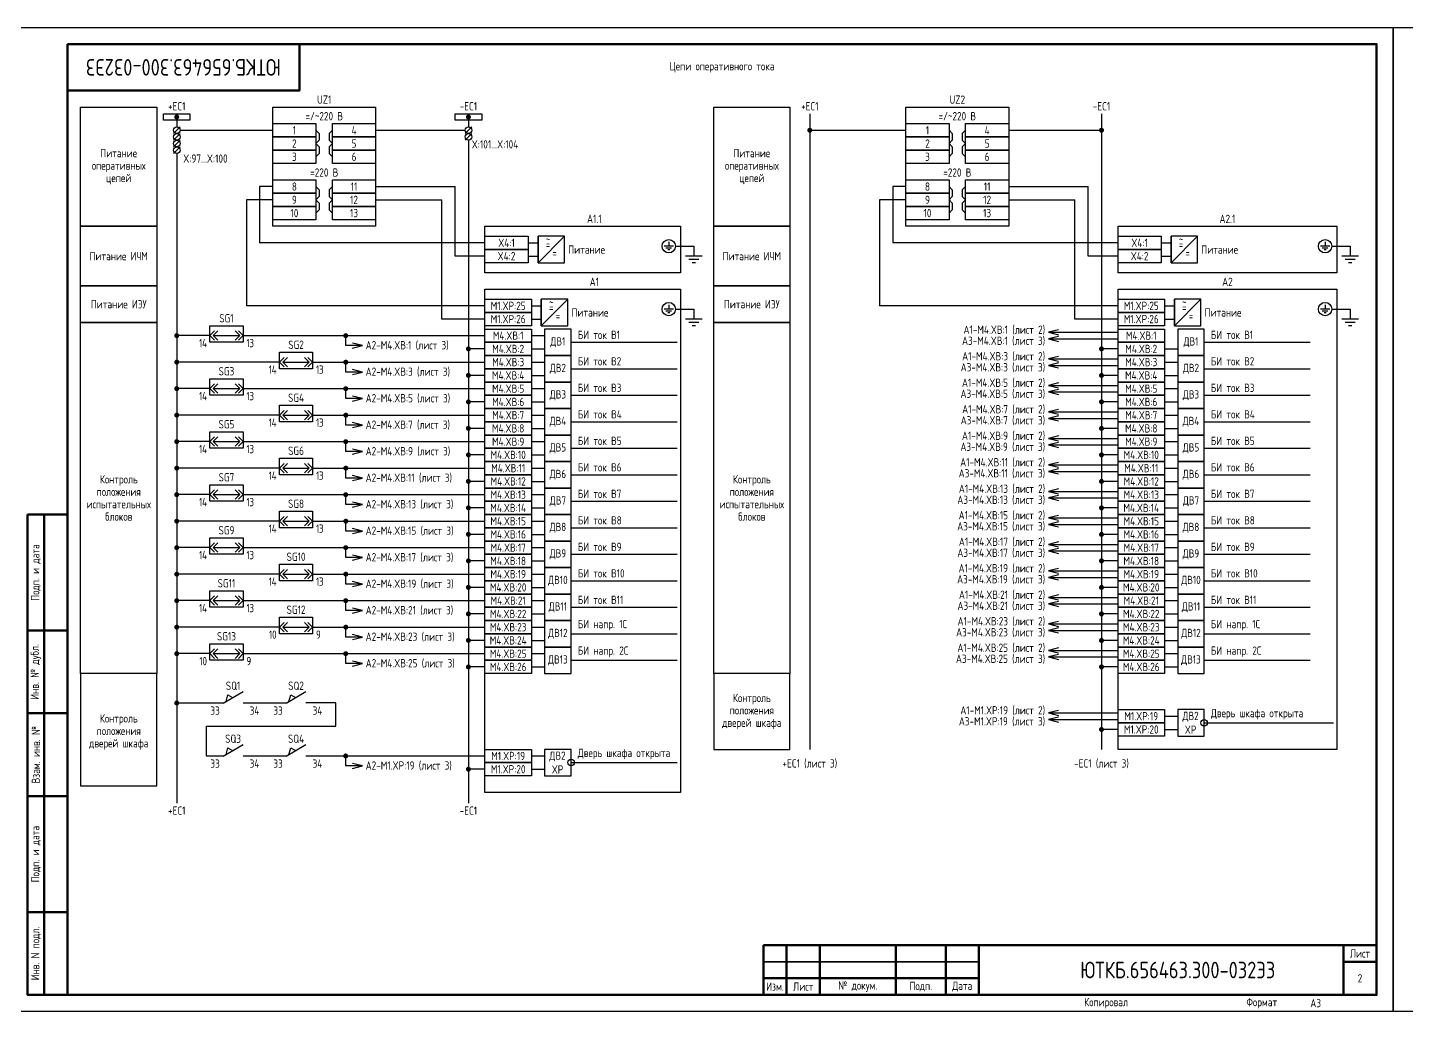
# Model space of a CAD drawing. Header units: millimetres. Extents: x -840 to 2694, y 0 to 584.
# Drawn here: x 428 to 844, y -0.1 to 296.9 of the extents above; entities that cross this region are included whole.
import ezdxf

# ---------------------------------------------------------------- set-up
doc = ezdxf.new("R2010")
doc.units = ezdxf.units.MM
doc.styles.add('Gost_type_A', font='GOST_0.TTF')

# ---------------------------------------------------------------- blocks, each defined once
blk = doc.blocks.new('Штамп угловой верхний')
at = {"lineweight": 50}
blk.add_lwpolyline([(0, 0), (70, 0), (70, -14), (0, -14)], close=True, dxfattribs=at)
blk = doc.blocks.new('Формат_А3')
blk.add_lwpolyline([(-420, 297), (0, 297), (0, 0), (-420, 0)], close=True)
at = {"lineweight": 50}
blk.add_lwpolyline([(-400, 292), (-5, 292), (-5, 5), (-400, 5)], close=True, dxfattribs=at)
blk = doc.blocks.new('Штамп левый нижний')
at = {"lineweight": 50}
for points in [[(-12, 145), (-7, 145), (-7, 110), (-12, 110)], [(-7, 145), (0, 145), (0, 110), (-7, 110)], [(-12, 110), (-7, 110), (-7, 85), (-12, 85)], [(-7, 110), (0, 110), (0, 85), (-7, 85)], [(-12, 85), (-7, 85), (-7, 60), (-12, 60)], [(-7, 85), (0, 85), (0, 60), (-7, 60)], [(-12, 60), (-7, 60), (-7, 25), (-12, 25)], [(-7, 60), (0, 60), (0, 25), (-7, 25)], [(-12, 25), (-7, 25), (-7, 0), (-12, 0)], [(-7, 25), (0, 25), (0, 0), (-7, 0)]]:
    blk.add_lwpolyline(points, close=True, dxfattribs=at)
at = {"char_height": 2.5, "attachment_point": 5, "rotation": 90, "style": 'Gost_type_A'}
for s, insert, width in [('Подп. и дата', (-9.5, 127.5), 35), ('Инв. № дубл.', (-9.5, 97.5), 25), ('Взам. инв. №', (-9.5, 72.5), 25), ('Подп. и дата', (-9.5, 42.5), 35), ('Инв. N подл.', (-9.5, 12.5), 25)]:
    blk.add_mtext(s, dxfattribs=dict(at, insert=insert, width=width))
blk = doc.blocks.new('Штамп малый нижний')
at = {"lineweight": 50}
for points in [[(-185, 15), (-178, 15), (-178, 5), (-185, 5)], [(-178, 15), (-168, 15), (-168, 5), (-178, 5)], [(-168, 15), (-145, 15), (-145, 5), (-168, 5)], [(-145, 15), (-130, 15), (-130, 5), (-145, 5)], [(-130, 15), (-120, 15), (-120, 5), (-130, 5)], [(-120, 15), (-10, 15), (-10, 0), (-120, 0)], [(-10, 15), (0, 15), (0, 10), (-10, 10)], [(-10, 10), (0, 10), (0, 0), (-10, 0)], [(-185, 5), (-178, 5), (-178, 0), (-185, 0)], [(-178, 5), (-168, 5), (-168, 0), (-178, 0)], [(-168, 5), (-145, 5), (-145, 0), (-168, 0)], [(-145, 5), (-130, 5), (-130, 0), (-145, 0)], [(-130, 5), (-120, 5), (-120, 0), (-130, 0)]]:
    blk.add_lwpolyline(points, close=True, dxfattribs=at)
for points in [[(-185, 15), (-178, 15), (-178, 10), (-185, 10)], [(-178, 15), (-168, 15), (-168, 10), (-178, 10)], [(-168, 15), (-145, 15), (-145, 10), (-168, 10)], [(-145, 15), (-130, 15), (-130, 10), (-145, 10)], [(-130, 15), (-120, 15), (-120, 10), (-130, 10)], [(-185, 10), (-178, 10), (-178, 5), (-185, 5)], [(-178, 10), (-168, 10), (-168, 5), (-178, 5)], [(-168, 10), (-145, 10), (-145, 5), (-168, 5)], [(-145, 10), (-130, 10), (-130, 5), (-145, 5)], [(-130, 10), (-120, 10), (-120, 5), (-130, 5)]]:
    blk.add_lwpolyline(points, close=True)
at = {"char_height": 2.5, "style": 'Gost_type_A'}
for s, insert, width, attachment_point in [('Лист', (-5, 12.5), 10, 5), ('Изм.', (-181.5, 2.5), 7, 5), ('Лист', (-173, 2.5), 10, 5), ('№ докум.', (-156.5, 2.5), 23, 5), ('Подп.', (-137.5, 2.5), 15, 5), ('Дата', (-125, 2.5), 10, 5), ('Копировал', (-75, -2.53), 13.1202, 6), ('Формат', (-30, -2.53), 13.1202, 6)]:
    blk.add_mtext(s, dxfattribs=dict(at, insert=insert, width=width, attachment_point=attachment_point))
blk = doc.blocks.new('POINT')
at = {"const_width": 0.75}
blk.add_lwpolyline([(-0.375, 0, 1), (0.375, 0, 1)], format="xyb", close=True, dxfattribs=at)
blk = doc.blocks.new('Шинка')
blk.add_lwpolyline([(-4, 1), (4, 1), (4, -1), (-4, -1)], close=True)
blk.add_blockref('POINT', (0, 0))
blk = doc.blocks.new('БИ_разъем')
for p, q in [((0, 0), (1.41, 1.41)), ((0, 0), (1.41, 1.41)), ((0, 0), (1.41, -1.41)), ((0, 0), (1.41, -1.41)), ((1, 0), (2.41, 1.41)), ((1, 0), (2.41, -1.41)), ((1, 0), (9, 0)), ((9, 0), (7.59, 1.41)), ((9, 0), (7.59, -1.41)), ((10, 0), (8.59, 1.41)), ((10, 0), (8.59, 1.41)), ((10, 0), (8.59, -1.41)), ((10, 0), (8.59, -1.41))]:
    blk.add_line(p, q)

msp = doc.modelspace()

# ---------------------------------------------------------------- linework, layer by layer
for p, q in [((664, 270.88), (664, 79)), ((752, 270.88), (752, 79)), ((474, 266.88), (472, 264.88)), ((473, 269.88), (473, 266.88)), ((562, 266.88), (560, 264.88)), ((561, 269.88), (561, 266.88)), ((474, 264.88), (472, 262.88)), ((474, 262.88), (472, 260.88)), ((474.01, 265.88), (502, 265.88)), ((533, 265.88), (560, 265.88)), ((562, 264.88), (560, 262.88)), ((561, 262.88), (561, 62.75)), ((664, 265.88), (693, 265.88)), ((724, 265.88), (752, 265.88)), ((474, 260.88), (472, 258.88)), ((473, 258.88), (473, 62.75)), ((502, 248.88), (498, 248.88)), ((498, 248.88), (498, 231.88)), ((533, 248.88), (557, 248.88)), ((557, 227.88), (557, 248.88)), ((693, 248.88), (689, 248.88)), ((689, 248.88), (689, 231.88)), ((724, 248.88), (748, 248.88)), ((748, 227.88), (748, 248.88)), ((494, 244.88), (494, 212.88)), ((502, 244.88), (494, 244.88)), ((533, 244.88), (553, 244.88)), ((553, 208.88), (553, 244.88)), ((685, 244.88), (685, 212.88)), ((693, 244.88), (685, 244.88)), ((724, 244.88), (744, 244.88)), ((744, 208.88), (744, 244.88)), ((582, 225.88), (582, 233.88)), ((582, 225.88), (590, 233.88)), ((773, 225.88), (773, 233.88)), ((773, 225.88), (781, 233.88)), ((566, 231.88), (498, 231.88)), ((623.48, 230.88), (629, 230.88)), ((757, 231.88), (689, 231.88)), ((821.48, 230.88), (827, 230.88)), ((566, 227.88), (557, 227.88)), ((757, 227.88), (748, 227.88)), ((566, 212.88), (494, 212.88)), ((583, 206.88), (583, 214.88)), ((583, 206.88), (591, 214.88)), ((757, 212.88), (685, 212.88)), ((774, 206.88), (774, 214.88)), ((774, 206.88), (782, 214.88)), ((566, 208.88), (553, 208.88)), ((623.48, 211.88), (629, 211.88)), ((757, 208.88), (744, 208.88)), ((821.48, 211.88), (827, 211.88)), ((483, 203.88), (473, 203.88)), ((493, 203.88), (566, 203.88)), ((524, 200.88), (524, 203.88)), ((580, 203.88), (584, 203.88)), ((736, 204.88), (757, 204.88)), ((529, 200.88), (524, 200.88)), ((566, 199.88), (561, 199.88)), ((580, 199.88), (584, 199.88)), ((592, 201.88), (624, 201.88)), ((736, 202.88), (757, 202.88)), ((757, 199.88), (752, 199.88)), ((771, 199.88), (775, 199.88)), ((783, 201.88), (815, 201.88)), ((504, 195.88), (473, 195.88)), ((514, 195.88), (566, 195.88)), ((524, 192.88), (524, 195.88)), ((580, 195.88), (584, 195.88)), ((736, 196.88), (757, 196.88)), ((771, 195.88), (775, 195.88)), ((529, 192.88), (524, 192.88)), ((566, 191.88), (561, 191.88)), ((580, 191.88), (584, 191.88)), ((592, 193.88), (624, 193.88)), ((736, 194.88), (757, 194.88)), ((757, 191.88), (752, 191.88)), ((771, 191.88), (775, 191.88)), ((783, 193.88), (815, 193.88)), ((483, 187.88), (473, 187.88)), ((493, 187.88), (566, 187.88)), ((524, 184.88), (524, 187.88)), ((580, 187.88), (584, 187.88)), ((736, 188.88), (757, 188.88)), ((771, 187.88), (775, 187.88)), ((529, 184.88), (524, 184.88)), ((566, 183.88), (561, 183.88)), ((580, 183.88), (584, 183.88)), ((592, 185.88), (624, 185.88)), ((736, 186.88), (757, 186.88)), ((757, 183.88), (752, 183.88)), ((771, 183.88), (775, 183.88)), ((783, 185.88), (815, 185.88)), ((504, 179.88), (473, 179.88)), ((514, 179.88), (566, 179.88)), ((524, 176.88), (524, 179.88)), ((580, 179.88), (584, 179.88)), ((736, 180.88), (757, 180.88)), ((736, 178.88), (757, 178.88)), ((771, 179.88), (775, 179.88)), ((529, 176.88), (524, 176.88)), ((566, 175.88), (561, 175.88)), ((580, 175.88), (584, 175.88)), ((592, 177.88), (624, 177.88)), ((757, 175.88), (752, 175.88)), ((771, 175.88), (775, 175.88)), ((783, 177.88), (815, 177.88)), ((483, 171.88), (473, 171.88)), ((493, 171.88), (566, 171.88)), ((524, 168.88), (524, 171.88)), ((580, 171.88), (584, 171.88)), ((736, 172.88), (757, 172.88)), ((736, 170.88), (757, 170.88)), ((771, 171.88), (775, 171.88)), ((529, 168.88), (524, 168.88)), ((566, 167.88), (561, 167.88)), ((580, 167.88), (584, 167.88)), ((592, 169.88), (624, 169.88)), ((757, 167.88), (752, 167.88)), ((771, 167.88), (775, 167.88)), ((783, 169.88), (815, 169.88)), ((504, 163.88), (473, 163.88)), ((514, 163.88), (566, 163.88)), ((524, 160.88), (524, 163.88)), ((580, 163.88), (584, 163.88)), ((736, 164.88), (757, 164.88)), ((736, 162.88), (757, 162.88)), ((771, 163.88), (775, 163.88)), ((529, 160.88), (524, 160.88)), ((566, 159.88), (561, 159.88)), ((580, 159.88), (584, 159.88)), ((592, 161.88), (624, 161.88)), ((757, 159.88), (752, 159.88)), ((771, 159.88), (775, 159.88)), ((783, 161.88), (815, 161.88)), ((483, 155.88), (473, 155.88)), ((493, 155.88), (566, 155.88)), ((524, 152.88), (524, 155.88)), ((580, 155.88), (584, 155.88)), ((736, 156.88), (757, 156.88)), ((736, 154.88), (757, 154.88)), ((771, 155.88), (775, 155.88)), ((529, 152.88), (524, 152.88)), ((566, 151.88), (561, 151.88)), ((580, 151.88), (584, 151.88)), ((592, 153.88), (624, 153.88)), ((757, 151.88), (752, 151.88)), ((771, 151.88), (775, 151.88)), ((783, 153.88), (815, 153.88)), ((504, 147.88), (473, 147.88)), ((514, 147.88), (566, 147.88)), ((524, 144.88), (524, 147.88)), ((580, 147.88), (584, 147.88)), ((592, 145.88), (624, 145.88)), ((736, 148.88), (757, 148.88)), ((736, 146.88), (757, 146.88)), ((771, 147.88), (775, 147.88)), ((783, 145.88), (815, 145.88)), ((529, 144.88), (524, 144.88)), ((566, 143.88), (561, 143.88)), ((580, 143.88), (584, 143.88)), ((757, 143.88), (752, 143.88)), ((771, 143.88), (775, 143.88)), ((483, 139.88), (473, 139.88)), ((493, 139.88), (566, 139.88)), ((524, 136.88), (524, 139.88)), ((580, 139.88), (584, 139.88)), ((592, 137.88), (624, 137.88)), ((736, 140.88), (757, 140.88)), ((736, 138.88), (757, 138.88)), ((771, 139.88), (775, 139.88)), ((783, 137.88), (815, 137.88)), ((529, 136.88), (524, 136.88)), ((566, 135.88), (561, 135.88)), ((580, 135.88), (584, 135.88)), ((757, 135.88), (752, 135.88)), ((771, 135.88), (775, 135.88)), ((504, 131.88), (473, 131.88)), ((514, 131.88), (566, 131.88)), ((524, 128.88), (524, 131.88)), ((580, 131.88), (584, 131.88)), ((592, 129.88), (624, 129.88)), ((736, 132.88), (757, 132.88)), ((736, 130.88), (757, 130.88)), ((771, 131.88), (775, 131.88)), ((783, 129.88), (815, 129.88)), ((529, 128.88), (524, 128.88)), ((566, 127.88), (561, 127.88)), ((580, 127.88), (584, 127.88)), ((736, 124.88), (757, 124.88)), ((757, 127.88), (752, 127.88)), ((771, 127.88), (775, 127.88)), ((483, 123.88), (473, 123.88)), ((493, 123.88), (566, 123.88)), ((524, 120.88), (524, 123.88)), ((529, 120.88), (524, 120.88)), ((580, 123.88), (584, 123.88)), ((592, 121.88), (624, 121.88)), ((736, 122.88), (757, 122.88)), ((771, 123.88), (775, 123.88)), ((783, 121.88), (815, 121.88)), ((566, 119.88), (561, 119.88)), ((580, 119.88), (584, 119.88)), ((736, 116.88), (757, 116.88)), ((757, 119.88), (752, 119.88)), ((771, 119.88), (775, 119.88)), ((504, 115.88), (473, 115.88)), ((514, 115.88), (566, 115.88)), ((524, 112.88), (524, 115.88)), ((529, 112.88), (524, 112.88)), ((580, 115.88), (584, 115.88)), ((592, 113.88), (624, 113.88)), ((736, 114.88), (757, 114.88)), ((771, 115.88), (775, 115.88)), ((783, 113.88), (815, 113.88)), ((566, 111.88), (561, 111.88)), ((580, 111.88), (584, 111.88)), ((736, 108.88), (757, 108.88)), ((757, 111.88), (752, 111.88)), ((771, 111.88), (775, 111.88)), ((483, 107.88), (473, 107.88)), ((493, 107.88), (566, 107.88)), ((524, 104.88), (524, 107.88)), ((529, 104.88), (524, 104.88)), ((580, 107.88), (584, 107.88)), ((592, 105.88), (624, 105.88)), ((736, 106.88), (757, 106.88)), ((771, 107.88), (775, 107.88)), ((783, 105.88), (815, 105.88)), ((566, 103.88), (561, 103.88)), ((580, 103.88), (584, 103.88)), ((757, 103.88), (752, 103.88)), ((771, 103.88), (775, 103.88)), ((487, 92.95), (493, 96.42)), ((506, 92.95), (512, 96.42)), ((487, 92.95), (473, 92.95)), ((487.87, 93.45), (488.43, 95.44)), ((488.43, 95.44), (489.87, 94.61)), ((506, 92.95), (493, 92.95)), ((506.87, 93.45), (507.43, 95.44)), ((507.43, 95.44), (508.87, 94.61)), ((521, 93), (512, 93)), ((521, 86), (521, 93)), ((736, 90), (757, 90)), ((736, 88), (757, 88)), ((771, 89), (775, 89)), ((482, 76.95), (482, 86)), ((482, 86), (521, 86)), ((757, 85), (752, 85)), ((771, 85), (775, 85)), ((783, 87), (822, 87)), ((487, 76.95), (493, 80.42)), ((487.87, 77.45), (488.43, 79.44)), ((488.43, 79.44), (489.87, 78.61)), ((506, 76.95), (512, 80.42)), ((506.87, 77.45), (507.43, 79.44)), ((507.43, 79.44), (508.87, 78.61)), ((487, 76.95), (482, 76.95)), ((506, 76.95), (493, 76.95)), ((512, 77), (566, 77)), ((524, 74), (524, 77)), ((580, 77), (584, 77)), ((592, 75), (624, 75)), ((529, 74), (524, 74)), ((566, 73), (561, 73)), ((580, 73), (584, 73))]:
    msp.add_line(p, q)
at = {"ltscale": 4}
for p, q in [((579, 231.88), (582, 231.88)), ((770, 231.88), (773, 231.88)), ((579, 227.88), (582, 227.88)), ((770, 227.88), (773, 227.88)), ((580, 212.88), (583, 212.88)), ((771, 212.88), (774, 212.88)), ((580, 208.88), (583, 208.88)), ((771, 208.88), (774, 208.88))]:
    msp.add_line(p, q, dxfattribs=at)
at = {"ltscale": 4.32}
for p, q in [((622.89, 230.88), (620.04, 230.88)), ((622.32, 230.31), (620.61, 230.31)), ((621.75, 229.74), (621.18, 229.74)), ((621.46, 232.16), (621.46, 230.88)), ((629, 230.88), (629, 227.88)), ((820.89, 230.88), (818.04, 230.88)), ((820.32, 230.31), (818.61, 230.31)), ((819.75, 229.74), (819.18, 229.74)), ((819.46, 232.16), (819.46, 230.88)), ((827, 230.88), (827, 227.88)), ((631.5, 227.88), (626.5, 227.88)), ((630.5, 226.88), (627.5, 226.88)), ((629.5, 225.88), (628.5, 225.88)), ((829.5, 227.88), (824.5, 227.88)), ((828.5, 226.88), (825.5, 226.88)), ((827.5, 225.88), (826.5, 225.88)), ((621.46, 213.16), (621.46, 211.88)), ((819.46, 213.16), (819.46, 211.88)), ((622.89, 211.88), (620.04, 211.88)), ((622.32, 211.31), (620.61, 211.31)), ((621.75, 210.74), (621.18, 210.74)), ((631.5, 208.88), (626.5, 208.88)), ((629, 211.88), (629, 208.88)), ((820.89, 211.88), (818.04, 211.88)), ((820.32, 211.31), (818.61, 211.31)), ((819.75, 210.74), (819.18, 210.74)), ((829.5, 208.88), (824.5, 208.88)), ((827, 211.88), (827, 208.88)), ((630.5, 207.88), (627.5, 207.88)), ((629.5, 206.88), (628.5, 206.88)), ((828.5, 207.88), (825.5, 207.88)), ((827.5, 206.88), (826.5, 206.88))]:
    msp.add_line(p, q, dxfattribs=at)
for points in [[(467, 236.88), (444, 236.88), (444, 272.88), (467, 272.88)], [(502, 272.88), (533, 272.88), (533, 236.88), (502, 236.88)], [(658, 236.88), (635, 236.88), (635, 272.88), (658, 272.88)], [(693, 272.88), (724, 272.88), (724, 236.88), (693, 236.88)], [(502, 267.88), (515, 267.88), (515, 263.88), (502, 263.88)], [(520, 267.88), (533, 267.88), (533, 263.88), (520, 263.88)], [(693, 267.88), (706, 267.88), (706, 263.88), (693, 263.88)], [(711, 267.88), (724, 267.88), (724, 263.88), (711, 263.88)], [(502, 263.88), (515, 263.88), (515, 259.88), (502, 259.88)], [(520, 263.88), (533, 263.88), (533, 259.88), (520, 259.88)], [(693, 263.88), (706, 263.88), (706, 259.88), (693, 259.88)], [(711, 263.88), (724, 263.88), (724, 259.88), (711, 259.88)], [(502, 259.88), (515, 259.88), (515, 255.88), (502, 255.88)], [(520, 259.88), (533, 259.88), (533, 255.88), (520, 255.88)], [(693, 259.88), (706, 259.88), (706, 255.88), (693, 255.88)], [(711, 259.88), (724, 259.88), (724, 255.88), (711, 255.88)], [(502, 250.88), (515, 250.88), (515, 246.88), (502, 246.88)], [(520, 250.88), (533, 250.88), (533, 246.88), (520, 246.88)], [(693, 250.88), (706, 250.88), (706, 246.88), (693, 246.88)], [(711, 250.88), (724, 250.88), (724, 246.88), (711, 246.88)], [(502, 246.88), (515, 246.88), (515, 242.88), (502, 242.88)], [(520, 246.88), (533, 246.88), (533, 242.88), (520, 242.88)], [(693, 246.88), (706, 246.88), (706, 242.88), (693, 242.88)], [(711, 246.88), (724, 246.88), (724, 242.88), (711, 242.88)], [(502, 242.88), (515, 242.88), (515, 238.88), (502, 238.88)], [(520, 242.88), (533, 242.88), (533, 238.88), (520, 238.88)], [(693, 242.88), (706, 242.88), (706, 238.88), (693, 238.88)], [(711, 242.88), (724, 242.88), (724, 238.88), (711, 238.88)], [(467, 218.88), (444, 218.88), (444, 236.88), (467, 236.88)], [(566, 236.88), (625, 236.88), (625, 222.88), (566, 222.88)], [(566, 233.88), (579, 233.88), (579, 229.88), (566, 229.88)], [(658, 218.88), (635, 218.88), (635, 236.88), (658, 236.88)], [(757, 236.88), (823, 236.88), (823, 222.88), (757, 222.88)], [(757, 233.88), (770, 233.88), (770, 229.88), (757, 229.88)], [(566, 229.88), (579, 229.88), (579, 225.88), (566, 225.88)], [(757, 229.88), (770, 229.88), (770, 225.88), (757, 225.88)], [(467, 207.88), (444, 207.88), (444, 218.88), (467, 218.88)], [(566, 217.88), (625, 217.88), (625, 66), (566, 66)], [(658, 207.88), (635, 207.88), (635, 218.88), (658, 218.88)], [(757, 217.88), (823, 217.88), (823, 79), (757, 79)], [(566, 214.88), (580, 214.88), (580, 210.88), (566, 210.88)], [(757, 214.88), (771, 214.88), (771, 210.88), (757, 210.88)], [(566, 210.88), (580, 210.88), (580, 206.88), (566, 206.88)], [(757, 210.88), (771, 210.88), (771, 206.88), (757, 206.88)], [(467, 101.88), (444, 101.88), (444, 207.88), (467, 207.88)], [(483, 206.88), (493, 206.88), (493, 201.88), (483, 201.88)], [(566, 205.88), (580, 205.88), (580, 201.88), (566, 201.88)], [(658, 101.88), (635, 101.88), (635, 207.88), (658, 207.88)], [(757, 205.88), (771, 205.88), (771, 201.88), (757, 201.88)], [(566, 201.88), (580, 201.88), (580, 197.88), (566, 197.88)], [(757, 201.88), (771, 201.88), (771, 197.88), (757, 197.88)], [(504, 198.88), (514, 198.88), (514, 193.88), (504, 193.88)], [(566, 197.88), (580, 197.88), (580, 193.88), (566, 193.88)], [(757, 197.88), (771, 197.88), (771, 193.88), (757, 193.88)], [(566, 193.88), (580, 193.88), (580, 189.88), (566, 189.88)], [(757, 193.88), (771, 193.88), (771, 189.88), (757, 189.88)], [(483, 190.88), (493, 190.88), (493, 185.88), (483, 185.88)], [(566, 189.88), (580, 189.88), (580, 185.88), (566, 185.88)], [(757, 189.88), (771, 189.88), (771, 185.88), (757, 185.88)], [(566, 185.88), (580, 185.88), (580, 181.88), (566, 181.88)], [(757, 185.88), (771, 185.88), (771, 181.88), (757, 181.88)], [(504, 182.88), (514, 182.88), (514, 177.88), (504, 177.88)], [(566, 181.88), (580, 181.88), (580, 177.88), (566, 177.88)], [(757, 181.88), (771, 181.88), (771, 177.88), (757, 177.88)], [(483, 174.88), (493, 174.88), (493, 169.88), (483, 169.88)], [(566, 177.88), (580, 177.88), (580, 173.88), (566, 173.88)], [(757, 177.88), (771, 177.88), (771, 173.88), (757, 173.88)], [(566, 173.88), (580, 173.88), (580, 169.88), (566, 169.88)], [(757, 173.88), (771, 173.88), (771, 169.88), (757, 169.88)], [(504, 166.88), (514, 166.88), (514, 161.88), (504, 161.88)], [(566, 169.88), (580, 169.88), (580, 165.88), (566, 165.88)], [(757, 169.88), (771, 169.88), (771, 165.88), (757, 165.88)], [(566, 165.88), (580, 165.88), (580, 161.88), (566, 161.88)], [(757, 165.88), (771, 165.88), (771, 161.88), (757, 161.88)], [(483, 158.88), (493, 158.88), (493, 153.88), (483, 153.88)], [(566, 161.88), (580, 161.88), (580, 157.88), (566, 157.88)], [(757, 161.88), (771, 161.88), (771, 157.88), (757, 157.88)], [(566, 157.88), (580, 157.88), (580, 153.88), (566, 153.88)], [(757, 157.88), (771, 157.88), (771, 153.88), (757, 153.88)], [(504, 150.88), (514, 150.88), (514, 145.88), (504, 145.88)], [(566, 153.88), (580, 153.88), (580, 149.88), (566, 149.88)], [(566, 149.88), (580, 149.88), (580, 145.88), (566, 145.88)], [(757, 153.88), (771, 153.88), (771, 149.88), (757, 149.88)], [(757, 149.88), (771, 149.88), (771, 145.88), (757, 145.88)], [(566, 145.88), (580, 145.88), (580, 141.88), (566, 141.88)], [(757, 145.88), (771, 145.88), (771, 141.88), (757, 141.88)], [(483, 142.88), (493, 142.88), (493, 137.88), (483, 137.88)], [(566, 141.88), (580, 141.88), (580, 137.88), (566, 137.88)], [(757, 141.88), (771, 141.88), (771, 137.88), (757, 137.88)], [(566, 137.88), (580, 137.88), (580, 133.88), (566, 133.88)], [(757, 137.88), (771, 137.88), (771, 133.88), (757, 133.88)], [(504, 134.88), (514, 134.88), (514, 129.88), (504, 129.88)], [(566, 133.88), (580, 133.88), (580, 129.88), (566, 129.88)], [(757, 133.88), (771, 133.88), (771, 129.88), (757, 129.88)], [(566, 129.88), (580, 129.88), (580, 125.88), (566, 125.88)], [(757, 129.88), (771, 129.88), (771, 125.88), (757, 125.88)], [(483, 126.88), (493, 126.88), (493, 121.88), (483, 121.88)], [(566, 125.88), (580, 125.88), (580, 121.88), (566, 121.88)], [(757, 125.88), (771, 125.88), (771, 121.88), (757, 121.88)], [(566, 121.88), (580, 121.88), (580, 117.88), (566, 117.88)], [(757, 121.88), (771, 121.88), (771, 117.88), (757, 117.88)], [(504, 118.88), (514, 118.88), (514, 113.88), (504, 113.88)], [(566, 117.88), (580, 117.88), (580, 113.88), (566, 113.88)], [(757, 117.88), (771, 117.88), (771, 113.88), (757, 113.88)], [(566, 113.88), (580, 113.88), (580, 109.88), (566, 109.88)], [(757, 113.88), (771, 113.88), (771, 109.88), (757, 109.88)], [(483, 110.88), (493, 110.88), (493, 105.88), (483, 105.88)], [(566, 109.88), (580, 109.88), (580, 105.88), (566, 105.88)], [(757, 109.88), (771, 109.88), (771, 105.88), (757, 105.88)], [(566, 105.88), (580, 105.88), (580, 101.88), (566, 101.88)], [(757, 105.88), (771, 105.88), (771, 101.88), (757, 101.88)], [(467, 101.88), (444, 101.88), (444, 68), (467, 68)], [(658, 101.88), (635, 101.88), (635, 79), (658, 79)], [(757, 91), (771, 91), (771, 87), (757, 87)], [(757, 87), (771, 87), (771, 83), (757, 83)], [(566, 79), (580, 79), (580, 75), (566, 75)], [(566, 75), (580, 75), (580, 71), (566, 71)]]:
    msp.add_lwpolyline(points, close=True)
for points in [[(515, 265.88), (516, 264.88), (516, 262.88), (515, 261.88)], [(520, 265.88), (519, 264.88), (519, 262.88), (520, 261.88)], [(706, 265.88), (707, 264.88), (707, 262.88), (706, 261.88)], [(711, 265.88), (710, 264.88), (710, 262.88), (711, 261.88)], [(515, 261.88), (516, 260.88), (516, 258.88), (515, 257.88)], [(520, 261.88), (519, 260.88), (519, 258.88), (520, 257.88)], [(706, 261.88), (707, 260.88), (707, 258.88), (706, 257.88)], [(711, 261.88), (710, 260.88), (710, 258.88), (711, 257.88)], [(515, 248.88), (516, 247.88), (516, 245.88), (515, 244.88)], [(520, 248.88), (519, 247.88), (519, 245.88), (520, 244.88)], [(706, 248.88), (707, 247.88), (707, 245.88), (706, 244.88)], [(711, 248.88), (710, 247.88), (710, 245.88), (711, 244.88)], [(515, 244.88), (516, 243.88), (516, 241.88), (515, 240.88)], [(520, 244.88), (519, 243.88), (519, 241.88), (520, 240.88)], [(706, 244.88), (707, 243.88), (707, 241.88), (706, 240.88)], [(711, 244.88), (710, 243.88), (710, 241.88), (711, 240.88)], [(739, 205.63), (736, 204.88), (739, 204.13)], [(526, 200.13), (529, 200.88), (526, 201.63)], [(739, 203.63), (736, 202.88), (739, 202.13)], [(739, 197.63), (736, 196.88), (739, 196.13)], [(739, 195.63), (736, 194.88), (739, 194.13)], [(526, 192.13), (529, 192.88), (526, 193.63)], [(739, 189.63), (736, 188.88), (739, 188.13)], [(739, 187.63), (736, 186.88), (739, 186.13)], [(526, 184.13), (529, 184.88), (526, 185.63)], [(739, 181.63), (736, 180.88), (739, 180.13)], [(739, 179.63), (736, 178.88), (739, 178.13)], [(526, 176.13), (529, 176.88), (526, 177.63)], [(739, 173.63), (736, 172.88), (739, 172.13)], [(739, 171.63), (736, 170.88), (739, 170.13)], [(526, 168.13), (529, 168.88), (526, 169.63)], [(739, 165.63), (736, 164.88), (739, 164.13)], [(739, 163.63), (736, 162.88), (739, 162.13)], [(526, 160.13), (529, 160.88), (526, 161.63)], [(739, 157.63), (736, 156.88), (739, 156.13)], [(739, 155.63), (736, 154.88), (739, 154.13)], [(526, 152.13), (529, 152.88), (526, 153.63)], [(526, 144.13), (529, 144.88), (526, 145.63)], [(739, 149.63), (736, 148.88), (739, 148.13)], [(739, 147.63), (736, 146.88), (739, 146.13)], [(739, 141.63), (736, 140.88), (739, 140.13)], [(526, 136.13), (529, 136.88), (526, 137.63)], [(739, 139.63), (736, 138.88), (739, 138.13)], [(739, 133.63), (736, 132.88), (739, 132.13)], [(526, 128.13), (529, 128.88), (526, 129.63)], [(739, 131.63), (736, 130.88), (739, 130.13)], [(739, 125.63), (736, 124.88), (739, 124.13)], [(526, 120.13), (529, 120.88), (526, 121.63)], [(739, 123.63), (736, 122.88), (739, 122.13)], [(739, 117.63), (736, 116.88), (739, 116.13)], [(526, 112.13), (529, 112.88), (526, 113.63)], [(739, 115.63), (736, 114.88), (739, 114.13)], [(739, 109.63), (736, 108.88), (739, 108.13)], [(526, 104.13), (529, 104.88), (526, 105.63)], [(739, 107.63), (736, 106.88), (739, 106.13)], [(739, 90.75), (736, 90), (739, 89.25)], [(739, 88.75), (736, 88), (739, 87.25)], [(526, 73.25), (529, 74), (526, 74.75)]]:
    msp.add_lwpolyline(points)
at = {"ltscale": 4}
for points in [[(582, 225.88), (590, 225.88), (590, 233.88), (582, 233.88)], [(773, 225.88), (781, 225.88), (781, 233.88), (773, 233.88)], [(583, 206.88), (591, 206.88), (591, 214.88), (583, 214.88)], [(774, 206.88), (782, 206.88), (782, 214.88), (774, 214.88)], [(584, 197.88), (592, 197.88), (592, 205.88), (584, 205.88)], [(775, 197.88), (783, 197.88), (783, 205.88), (775, 205.88)], [(584, 189.88), (592, 189.88), (592, 197.88), (584, 197.88)], [(775, 189.88), (783, 189.88), (783, 197.88), (775, 197.88)], [(584, 181.88), (592, 181.88), (592, 189.88), (584, 189.88)], [(775, 181.88), (783, 181.88), (783, 189.88), (775, 189.88)], [(584, 173.88), (592, 173.88), (592, 181.88), (584, 181.88)], [(775, 173.88), (783, 173.88), (783, 181.88), (775, 181.88)], [(584, 165.88), (592, 165.88), (592, 173.88), (584, 173.88)], [(775, 165.88), (783, 165.88), (783, 173.88), (775, 173.88)], [(584, 157.88), (592, 157.88), (592, 165.88), (584, 165.88)], [(775, 157.88), (783, 157.88), (783, 165.88), (775, 165.88)], [(584, 149.88), (592, 149.88), (592, 157.88), (584, 157.88)], [(775, 149.88), (783, 149.88), (783, 157.88), (775, 157.88)], [(584, 141.88), (592, 141.88), (592, 149.88), (584, 149.88)], [(775, 141.88), (783, 141.88), (783, 149.88), (775, 149.88)], [(584, 133.88), (592, 133.88), (592, 141.88), (584, 141.88)], [(775, 133.88), (783, 133.88), (783, 141.88), (775, 141.88)], [(584, 125.88), (592, 125.88), (592, 133.88), (584, 133.88)], [(775, 125.88), (783, 125.88), (783, 133.88), (775, 133.88)], [(584, 117.88), (592, 117.88), (592, 125.88), (584, 125.88)], [(775, 117.88), (783, 117.88), (783, 125.88), (775, 125.88)], [(584, 109.88), (592, 109.88), (592, 117.88), (584, 117.88)], [(775, 109.88), (783, 109.88), (783, 117.88), (775, 117.88)], [(584, 101.88), (592, 101.88), (592, 109.88), (584, 109.88)], [(775, 101.88), (783, 101.88), (783, 109.88), (775, 109.88)], [(775, 83), (783, 83), (783, 91), (775, 91)], [(584, 71), (592, 71), (592, 79), (584, 79)]]:
    msp.add_lwpolyline(points, close=True, dxfattribs=at)
for centre, radius in [((473, 265.88), 1), ((561, 265.88), 1), ((473, 263.88), 1), ((473, 261.88), 1), ((561, 263.88), 1), ((473, 259.88), 1), ((621.46, 230.88), 2.02), ((819.46, 230.88), 2.02), ((621.46, 211.88), 2.02), ((819.46, 211.88), 2.02), ((783, 87), 1), ((592, 75), 1)]:
    msp.add_circle(centre, radius)

# ---------------------------------------------------------------- block references
for name, p in [('Формат_А3', (840, -0.12)), ('Формат_А3', (1260, -0.12)), ('Штамп угловой верхний', (440, 291.88)), ('Шинка', (473, 269.88)), ('Шинка', (561, 269.88)), ('POINT', (664, 265.88)), ('POINT', (752, 265.88)), ('POINT', (473, 203.88)), ('БИ_разъем', (483, 203.88)), ('POINT', (561, 199.88)), ('POINT', (752, 199.88)), ('POINT', (473, 195.88)), ('БИ_разъем', (504, 195.88)), ('POINT', (561, 191.88)), ('POINT', (752, 191.88)), ('POINT', (473, 187.88)), ('БИ_разъем', (483, 187.88)), ('POINT', (561, 183.88)), ('POINT', (752, 183.88)), ('POINT', (473, 179.88)), ('БИ_разъем', (504, 179.88)), ('POINT', (561, 175.88)), ('POINT', (752, 175.88)), ('POINT', (473, 171.88)), ('БИ_разъем', (483, 171.88)), ('POINT', (561, 167.88)), ('POINT', (752, 167.88)), ('POINT', (473, 163.88)), ('БИ_разъем', (504, 163.88)), ('POINT', (561, 159.88)), ('POINT', (752, 159.88)), ('POINT', (473, 155.88)), ('БИ_разъем', (483, 155.88)), ('Штамп левый нижний', (440, 4.88)), ('POINT', (561, 151.88)), ('POINT', (752, 151.88)), ('POINT', (473, 147.88)), ('БИ_разъем', (504, 147.88)), ('POINT', (561, 143.88)), ('POINT', (752, 143.88)), ('POINT', (473, 139.88)), ('БИ_разъем', (483, 139.88)), ('БИ_разъем', (504, 131.88)), ('POINT', (561, 135.88)), ('POINT', (752, 135.88)), ('POINT', (473, 131.88)), ('БИ_разъем', (483, 123.88)), ('POINT', (561, 127.88)), ('POINT', (752, 127.88)), ('POINT', (473, 123.88)), ('POINT', (473, 115.88)), ('БИ_разъем', (504, 115.88)), ('POINT', (561, 119.88)), ('POINT', (752, 119.88)), ('POINT', (561, 111.88)), ('POINT', (752, 111.88)), ('POINT', (473, 107.88)), ('БИ_разъем', (483, 107.88)), ('POINT', (561, 103.88)), ('POINT', (752, 103.88)), ('POINT', (473, 93)), ('POINT', (752, 85)), ('POINT', (561, 73)), ('Штамп малый нижний', (835, 4.88))]:
    msp.add_blockref(name, p)
at = {"xscale": -1}
for p in [(524, 203.88), (524, 195.88), (524, 187.88), (524, 179.88), (524, 171.88), (524, 163.88), (524, 155.88), (524, 147.88), (524, 139.88), (524, 131.88), (524, 123.88), (524, 115.88), (524, 107.88), (524, 77)]:
    msp.add_blockref('POINT', p, dxfattribs=at)
at = {"rotation": 180}
for p in [(524, 203.88), (524, 195.88), (524, 187.88), (524, 179.88), (524, 171.88), (524, 163.88), (524, 155.88), (524, 147.88), (524, 139.88), (524, 131.88), (524, 123.88), (524, 115.88), (524, 107.88), (524, 77)]:
    msp.add_blockref('POINT', p, dxfattribs=at)

# ---------------------------------------------------------------- texts
at = {"insert": (475, 284.88), "char_height": 5, "width": 70, "attachment_point": 5, "rotation": 180, "style": 'Gost_type_A'}
msp.add_mtext('ЮТКБ.656463.300-032Э3', dxfattribs=at)
at = {"char_height": 2.5, "style": 'Gost_type_A'}
for s, insert, width, attachment_point, line_spacing_factor in [('Цепи оперативного тока', (637.5, 284.88), 395, 5, 0.9), ('UZ1', (517.5, 273.88), 31, 8, 0.9), ('UZ2', (708.5, 273.88), 31, 8, 0.9), ('=/~220 В', (517.5, 268.88), 31, 8, 0.9), ('=/~220 В', (708.5, 268.88), 31, 8, 0.9), ('X:101...X:104', (562, 262.88), 16, 1, 0.9), ('Питание оперативных цепей', (455.5, 254.88), 23, 5, 0.9), ('X:97...X:100', (474.96, 258.59), 16, 1, 0.9), ('Питание оперативных цепей', (646.5, 254.88), 23, 5, 0.9), ('=220 В', (517.5, 251.88), 31, 8, 0.9), ('=220 В', (708.5, 251.88), 31, 8, 0.9), ('A1.1', (599, 237.88), 66, 8, 0.9), ('A2.1', (790, 237.88), 66, 8, 0.9), ('Питание ИЧМ', (455.5, 227.88), 23, 5, 0.9), ('Питание ИЧМ', (646.5, 227.88), 23, 5, 0.9), ('A1', (599, 218.88), 66, 8, 0.9), ('A2', (790, 218.88), 66, 8, 0.9), ('Питание ИЭУ', (455.5, 213.38), 23, 5, 0.9), ('Питание ИЭУ', (646.5, 213.38), 23, 5, 0.9), ('SG1', (488, 207.88), 10, 8, 0.9), ('A1-M4.XВ:1 (лист 2)\\PA3-M4.XВ:1 (лист 3) ', (735, 203.88), 31, 6, 0.8), ('{\\T0.9;14}', (482, 202.88), 5, 3, 0.9), ('{\\T0.9;13}', (494, 202.88), 5, 1, 0.9), ('SG2', (509, 199.88), 10, 8, 0.9), ('A2-M4.XВ:1 (лист 3)', (530, 200.88), 31, 4, 0.8), ('A1-M4.XВ:3 (лист 2)\\PA3-M4.XВ:3 (лист 3) ', (735, 195.88), 31, 6, 0.8), ('SG3', (488, 191.88), 10, 8, 0.9), ('{\\T0.9;14}', (503, 194.88), 5, 3, 0.9), ('{\\T0.9;13}', (515, 194.88), 5, 1, 0.9), ('A2-M4.XВ:3 (лист 3)', (530, 192.88), 31, 4, 0.8), ('A1-M4.XВ:5 (лист 2)\\PA3-M4.XВ:5 (лист 3) ', (735, 187.88), 31, 6, 0.8), ('{\\T0.9;14}', (482, 186.88), 5, 3, 0.9), ('{\\T0.9;13}', (494, 186.88), 5, 1, 0.9), ('SG4', (509, 183.88), 10, 8, 0.9), ('A2-M4.XВ:5 (лист 3)', (530, 184.88), 31, 4, 0.8), ('A1-M4.XВ:7 (лист 2)\\PA3-M4.XВ:7 (лист 3) ', (735, 179.88), 31, 6, 0.8), ('{\\T0.9;14}', (503, 178.88), 5, 3, 0.9), ('{\\T0.9;13}', (515, 178.88), 5, 1, 0.9), ('SG5', (488, 175.88), 10, 8, 0.9), ('A2-M4.XВ:7 (лист 3)', (530, 176.88), 31, 4, 0.8), ('A1-M4.XВ:9 (лист 2)\\PA3-M4.XВ:9 (лист 3) ', (735, 171.88), 31, 6, 0.8), ('{\\T0.9;14}', (482, 170.88), 5, 3, 0.9), ('{\\T0.9;13}', (494, 170.88), 5, 1, 0.9), ('SG6', (509, 167.88), 10, 8, 0.9), ('A2-M4.XВ:9 (лист 3)', (530, 168.88), 31, 4, 0.8), ('A1-M4.XВ:11 (лист 2)\\PA3-M4.XВ:11 (лист 3) ', (735, 163.88), 31, 6, 0.8), ('SG7', (488, 159.88), 10, 8, 0.9), ('{\\T0.9;14}', (503, 162.88), 5, 3, 0.9), ('{\\T0.9;13}', (515, 162.88), 5, 1, 0.9), ('A2-M4.XВ:11 (лист 3)', (530, 160.88), 31, 4, 0.8), ('Контроль положения\\Pиспытательных блоков', (455.5, 154.88), 23, 5, 0.9), ('Контроль положения\\Pиспытательных блоков', (646.5, 154.88), 23, 5, 0.9), ('A1-M4.XВ:13 (лист 2)\\PA3-M4.XВ:13 (лист 3) ', (735, 155.88), 31, 6, 0.8), ('{\\T0.9;14}', (482, 154.88), 5, 3, 0.9), ('{\\T0.9;13}', (494, 154.88), 5, 1, 0.9), ('SG8', (509, 151.88), 10, 8, 0.9), ('A2-M4.XВ:13 (лист 3)', (530, 152.88), 31, 4, 0.8), ('A1-M4.XВ:15 (лист 2)\\PA3-M4.XВ:15 (лист 3) ', (735, 147.88), 31, 6, 0.8), ('SG9', (488, 143.88), 10, 8, 0.9), ('{\\T0.9;14}', (503, 146.88), 5, 3, 0.9), ('{\\T0.9;13}', (515, 146.88), 5, 1, 0.9), ('A2-M4.XВ:15 (лист 3)', (530, 144.88), 31, 4, 0.8), ('A1-M4.XВ:17 (лист 2)\\PA3-M4.XВ:17 (лист 3) ', (735, 139.88), 31, 6, 0.8), ('{\\T0.9;14}', (482, 138.88), 5, 3, 0.9), ('{\\T0.9;13}', (494, 138.88), 5, 1, 0.9), ('SG10', (509, 135.88), 10, 8, 0.9), ('A2-M4.XВ:17 (лист 3)', (530, 136.88), 31, 4, 0.8), ('A1-M4.XВ:19 (лист 2)\\PA3-M4.XВ:19 (лист 3) ', (735, 131.88), 31, 6, 0.8), ('SG11', (488, 127.88), 10, 8, 0.9), ('{\\T0.9;14}', (503, 130.88), 5, 3, 0.9), ('{\\T0.9;13}', (515, 130.88), 5, 1, 0.9), ('A2-M4.XВ:19 (лист 3)', (530, 128.88), 31, 4, 0.8), ('A1-M4.XВ:21 (лист 2)\\PA3-M4.XВ:21 (лист 3) ', (735, 123.88), 31, 6, 0.8), ('{\\T0.9;14}', (482, 122.88), 5, 3, 0.9), ('{\\T0.9;13}', (494, 122.88), 5, 1, 0.9), ('SG12', (509, 119.88), 10, 8, 0.9), ('A2-M4.XВ:21 (лист 3)', (530, 120.88), 31, 4, 0.8), ('A1-M4.XВ:23 (лист 2)\\PA3-M4.XВ:23 (лист 3) ', (735, 115.88), 31, 6, 0.8), ('SG13', (488, 111.88), 10, 8, 0.9), ('{\\T0.9;10}', (503, 114.88), 5, 3, 0.9), ('{\\T0.9;9}', (515, 114.88), 5, 1, 0.9), ('A2-M4.XВ:23 (лист 3)', (530, 112.88), 31, 4, 0.8), ('A1-M4.XВ:25 (лист 2)\\PA3-M4.XВ:25 (лист 3) ', (735, 107.88), 31, 6, 0.8), ('{\\T0.9;10}', (482, 106.88), 5, 3, 0.9), ('{\\T0.9;9}', (494, 106.88), 5, 1, 0.9), ('A2-M4.XВ:25 (лист 3)', (530, 104.88), 31, 4, 0.8), ('Контроль положения\\Pдверей шкафа', (646.5, 90.44), 23, 5, 0.9), ('A1-M1.XP:19 (лист 2)\\PA3-M1.XP:19 (лист 3) ', (735, 89), 31, 6, 0.8), ('Контроль положения\\Pдверей шкафа', (455.5, 84.24), 23, 5, 0.9), ('A2-M1.XP:19 (лист 3)', (530, 74), 31, 4, 0.8)]:
    msp.add_mtext(s, dxfattribs=dict(at, insert=insert, width=width, attachment_point=attachment_point, line_spacing_factor=line_spacing_factor))
at = {"style": 'Gost_type_A'}
for s, insert, char_height, width, attachment_point in [('+EC1', (473, 271.88), 2.5, 10, 8), ('-EC1', (561, 271.88), 2.5, 10, 8), ('+EC1 ', (664, 271.88), 2.5, 18, 8), ('-EC1', (752, 271.88), 2.5, 18, 8), ('1', (508.5, 265.88), 2.5, 13, 5), ('4', (526.5, 265.88), 2.5, 13, 5), ('1', (699.5, 265.88), 2.5, 13, 5), ('4', (717.5, 265.88), 2.5, 13, 5), ('2', (508.5, 261.88), 2.5, 13, 5), ('5', (526.5, 261.88), 2.5, 13, 5), ('2', (699.5, 261.88), 2.5, 13, 5), ('5', (717.5, 261.88), 2.5, 13, 5), ('3', (508.5, 257.88), 2.5, 13, 5), ('6', (526.5, 257.88), 2.5, 13, 5), ('3', (699.5, 257.88), 2.5, 13, 5), ('6', (717.5, 257.88), 2.5, 13, 5), ('8', (508.5, 248.88), 2.5, 13, 5), ('11', (526.5, 248.88), 2.5, 13, 5), ('8', (699.5, 248.88), 2.5, 13, 5), ('11', (717.5, 248.88), 2.5, 13, 5), ('9', (508.5, 244.88), 2.5, 13, 5), ('12', (526.5, 244.88), 2.5, 13, 5), ('9', (699.5, 244.88), 2.5, 13, 5), ('12', (717.5, 244.88), 2.5, 13, 5), ('10', (508.5, 240.88), 2.5, 13, 5), ('13', (526.5, 240.88), 2.5, 13, 5), ('10', (699.5, 240.88), 2.5, 13, 5), ('13', (717.5, 240.88), 2.5, 13, 5), ('X4:1', (572.5, 231.88), 2.5, 13, 5), ('~', (585, 232.91), 2.5, 2.7, 5), ('X4:1', (763.5, 231.88), 2.5, 13, 5), ('~', (776, 232.91), 2.5, 2.7, 5), ('X4:2', (572.5, 227.88), 2.5, 13, 5), ('=', (585, 231.41), 2.5, 6, 5), ('=', (587, 228.88), 2.5, 6, 5), ('Питание', (596.67, 229.87), 2.5, 11.3452, 5), ('X4:2', (763.5, 227.88), 2.5, 13, 5), ('=', (776, 231.41), 2.5, 6, 5), ('=', (778, 228.88), 2.5, 6, 5), ('Питание', (787.67, 229.87), 2.5, 11.3452, 5), ('M1.XP:25', (573, 212.88), 2.5, 13.9956, 5), ('~', (586, 213.91), 2.5, 2.7, 5), ('=', (586, 212.41), 2.5, 6, 5), ('M1.XP:25', (764, 212.88), 2.5, 13.9956, 5), ('~', (777, 213.91), 2.5, 2.7, 5), ('=', (777, 212.41), 2.5, 6, 5), ('M1.XP:26', (573, 208.88), 2.5, 13.9956, 5), ('=', (588, 209.88), 2.5, 6, 5), ('Питание', (597.67, 210.87), 2.5, 11.3452, 5), ('M1.XP:26', (764, 208.88), 2.5, 13.9956, 5), ('=', (779, 209.88), 2.5, 6, 5), ('Питание', (788.67, 210.87), 2.5, 11.3452, 5), ('M4.XВ:1', (573, 203.88), 2.5, 14, 5), ('БИ ток В1', (594, 202.88), 2.5, 27.8465, 7), ('M4.XВ:1', (764, 203.88), 2.5, 14, 5), ('БИ ток В1', (785, 202.88), 2.5, 27.8465, 7), ('M4.XВ:2', (573, 199.88), 2.5, 14, 5), ('ДВ1', (588, 201.88), 2.5, 7.9998, 5), ('M4.XВ:2', (764, 199.88), 2.5, 14, 5), ('ДВ1', (779, 201.88), 2.5, 7.9998, 5), ('M4.XВ:3', (573, 195.88), 2.5, 14, 5), ('БИ ток В2', (594, 194.88), 2.5, 27.8465, 7), ('M4.XВ:3', (764, 195.88), 2.5, 14, 5), ('БИ ток В2', (785, 194.88), 2.5, 27.8465, 7), ('M4.XВ:4', (573, 191.88), 2.5, 14, 5), ('ДВ2', (588, 193.88), 2.5, 7.9998, 5), ('M4.XВ:4', (764, 191.88), 2.5, 14, 5), ('ДВ2', (779, 193.88), 2.5, 7.9998, 5), ('M4.XВ:5', (573, 187.88), 2.5, 14, 5), ('ДВ3', (588, 185.88), 2.5, 7.9998, 5), ('БИ ток В3', (594, 186.88), 2.5, 27.8465, 7), ('M4.XВ:5', (764, 187.88), 2.5, 14, 5), ('ДВ3', (779, 185.88), 2.5, 7.9998, 5), ('БИ ток В3', (785, 186.88), 2.5, 27.8465, 7), ('M4.XВ:6', (573, 183.88), 2.5, 14, 5), ('M4.XВ:6', (764, 183.88), 2.5, 14, 5), ('M4.XВ:7', (573, 179.88), 2.5, 14, 5), ('ДВ4', (588, 177.88), 2.5, 7.9998, 5), ('БИ ток В4', (594, 178.88), 2.5, 27.8465, 7), ('M4.XВ:7', (764, 179.88), 2.5, 14, 5), ('ДВ4', (779, 177.88), 2.5, 7.9998, 5), ('БИ ток В4', (785, 178.88), 2.5, 27.8465, 7), ('M4.XВ:8', (573, 175.88), 2.5, 14, 5), ('M4.XВ:8', (764, 175.88), 2.5, 14, 5), ('M4.XВ:9', (573, 171.88), 2.5, 14, 5), ('ДВ5', (588, 169.88), 2.5, 7.9998, 5), ('БИ ток В5', (594, 170.88), 2.5, 27.8465, 7), ('M4.XВ:9', (764, 171.88), 2.5, 14, 5), ('ДВ5', (779, 169.88), 2.5, 7.9998, 5), ('БИ ток В5', (785, 170.88), 2.5, 27.8465, 7), ('M4.XВ:10', (573, 167.88), 2.5, 14, 5), ('M4.XВ:10', (764, 167.88), 2.5, 14, 5), ('M4.XВ:11', (573, 163.88), 2.5, 14, 5), ('ДВ6', (588, 161.88), 2.5, 7.9998, 5), ('БИ ток В6', (594, 162.88), 2.5, 27.8465, 7), ('M4.XВ:11', (764, 163.88), 2.5, 14, 5), ('ДВ6', (779, 161.88), 2.5, 7.9998, 5), ('БИ ток В6', (785, 162.88), 2.5, 27.8465, 7), ('M4.XВ:12', (573, 159.88), 2.5, 14, 5), ('M4.XВ:12', (764, 159.88), 2.5, 14, 5), ('M4.XВ:13', (573, 155.88), 2.5, 14, 5), ('ДВ7', (588, 153.88), 2.5, 7.9998, 5), ('БИ ток В7', (594, 154.88), 2.5, 27.8465, 7), ('M4.XВ:13', (764, 155.88), 2.5, 14, 5), ('ДВ7', (779, 153.88), 2.5, 7.9998, 5), ('БИ ток В7', (785, 154.88), 2.5, 27.8465, 7), ('M4.XВ:14', (573, 151.88), 2.5, 14, 5), ('M4.XВ:14', (764, 151.88), 2.5, 14, 5), ('M4.XВ:15', (573, 147.88), 2.5, 14, 5), ('ДВ8', (588, 145.88), 2.5, 7.9998, 5), ('БИ ток В8', (594, 146.88), 2.5, 27.8465, 7), ('M4.XВ:15', (764, 147.88), 2.5, 14, 5), ('ДВ8', (779, 145.88), 2.5, 7.9998, 5), ('БИ ток В8', (785, 146.88), 2.5, 27.8465, 7), ('M4.XВ:16', (573, 143.88), 2.5, 14, 5), ('M4.XВ:16', (764, 143.88), 2.5, 14, 5), ('M4.XВ:17', (573, 139.88), 2.5, 14, 5), ('ДВ9', (588, 137.88), 2.5, 7.9998, 5), ('БИ ток В9', (594, 138.88), 2.5, 27.8465, 7), ('M4.XВ:17', (764, 139.88), 2.5, 14, 5), ('ДВ9', (779, 137.88), 2.5, 7.9998, 5), ('БИ ток В9', (785, 138.88), 2.5, 27.8465, 7), ('M4.XВ:18', (573, 135.88), 2.5, 14, 5), ('M4.XВ:19', (573, 131.88), 2.5, 14, 5), ('БИ ток В10', (594, 130.88), 2.5, 27.8465, 7), ('M4.XВ:18', (764, 135.88), 2.5, 14, 5), ('M4.XВ:19', (764, 131.88), 2.5, 14, 5), ('БИ ток В10', (785, 130.88), 2.5, 27.8465, 7), ('M4.XВ:20', (573, 127.88), 2.5, 14, 5), ('ДВ10', (588, 129.88), 2.5, 7.9998, 5), ('M4.XВ:20', (764, 127.88), 2.5, 14, 5), ('ДВ10', (779, 129.88), 2.5, 7.9998, 5), ('M4.XВ:21', (573, 123.88), 2.5, 14, 5), ('БИ ток В11', (594, 122.88), 2.5, 27.8465, 7), ('M4.XВ:21', (764, 123.88), 2.5, 14, 5), ('БИ ток В11', (785, 122.88), 2.5, 27.8465, 7), ('M4.XВ:22', (573, 119.88), 2.5, 14, 5), ('ДВ11', (588, 121.88), 2.5, 7.9998, 5), ('M4.XВ:22', (764, 119.88), 2.5, 14, 5), ('ДВ11', (779, 121.88), 2.5, 7.9998, 5), ('M4.XВ:23', (573, 115.88), 2.5, 14, 5), ('БИ напр. 1С', (594, 114.88), 2.5, 27.8465, 7), ('M4.XВ:23', (764, 115.88), 2.5, 14, 5), ('БИ напр. 1С', (785, 114.88), 2.5, 27.8465, 7), ('M4.XВ:24', (573, 111.88), 2.5, 14, 5), ('ДВ12', (588, 113.88), 2.5, 7.9998, 5), ('M4.XВ:24', (764, 111.88), 2.5, 14, 5), ('ДВ12', (779, 113.88), 2.5, 7.9998, 5), ('M4.XВ:25', (573, 107.88), 2.5, 14, 5), ('БИ напр. 2С', (594, 106.88), 2.5, 27.8465, 7), ('M4.XВ:25', (764, 107.88), 2.5, 14, 5), ('БИ напр. 2С', (785, 106.88), 2.5, 27.8465, 7), ('M4.XВ:26', (573, 103.88), 2.5, 14, 5), ('ДВ13', (588, 105.88), 2.5, 7.9998, 5), ('M4.XВ:26', (764, 103.88), 2.5, 14, 5), ('ДВ13', (779, 105.88), 2.5, 7.9998, 5), ('SQ1', (490, 96.95), 2.5, 10, 8), ('SQ2', (509, 96.95), 2.5, 10, 8), ('33', (486, 91.95), 2.5, 6, 3), ('34', (495, 91.95), 2.5, 6, 1), ('33', (505, 91.95), 2.5, 6, 3), ('34', (514, 91.95), 2.5, 6, 1), ('M1.XP:19', (764, 89), 2.5, 14, 5), ('ДВ2 XP', (778.88, 87), 2.5, 7.7588, 5), ('Дверь шкафа открыта', (785, 88), 2.5, 37, 7), ('SQ3', (490, 80.95), 2.5, 10, 8), ('SQ4', (509, 80.95), 2.5, 10, 8), ('M1.XP:20', (764, 85), 2.5, 14, 5), ('Дверь шкафа открыта', (594, 76), 2.5, 30, 7), ('33', (486, 75.95), 2.5, 6, 3), ('34', (495, 75.95), 2.5, 6, 1), ('33', (505, 75.95), 2.5, 6, 3), ('34', (514, 75.95), 2.5, 6, 1), ('M1.XP:19', (573, 77), 2.5, 14, 5), ('ДВ2 XP', (587.88, 75), 2.5, 7.7588, 5), ('+EC1 (лист 3)', (664, 76), 2.5, 20, 2), ('-EC1 (лист 3)', (752, 76), 2.5, 20, 2), ('M1.XP:20', (573, 73), 2.5, 14, 5), ('+EC1', (473, 61.75), 2.5, 20, 2), ('-EC1', (561, 61.75), 2.5, 20, 2), ('ЮТКБ.656463.300-032Э3', (775, 12.38), 5, 120, 5), ('2', (830, 9.88), 2.5, 10, 5), ('A3', (815, 2.38), 2.5, 20, 4)]:
    msp.add_mtext(s, dxfattribs=dict(at, insert=insert, char_height=char_height, width=width, attachment_point=attachment_point))

doc.saveas('drawing.dxf')
